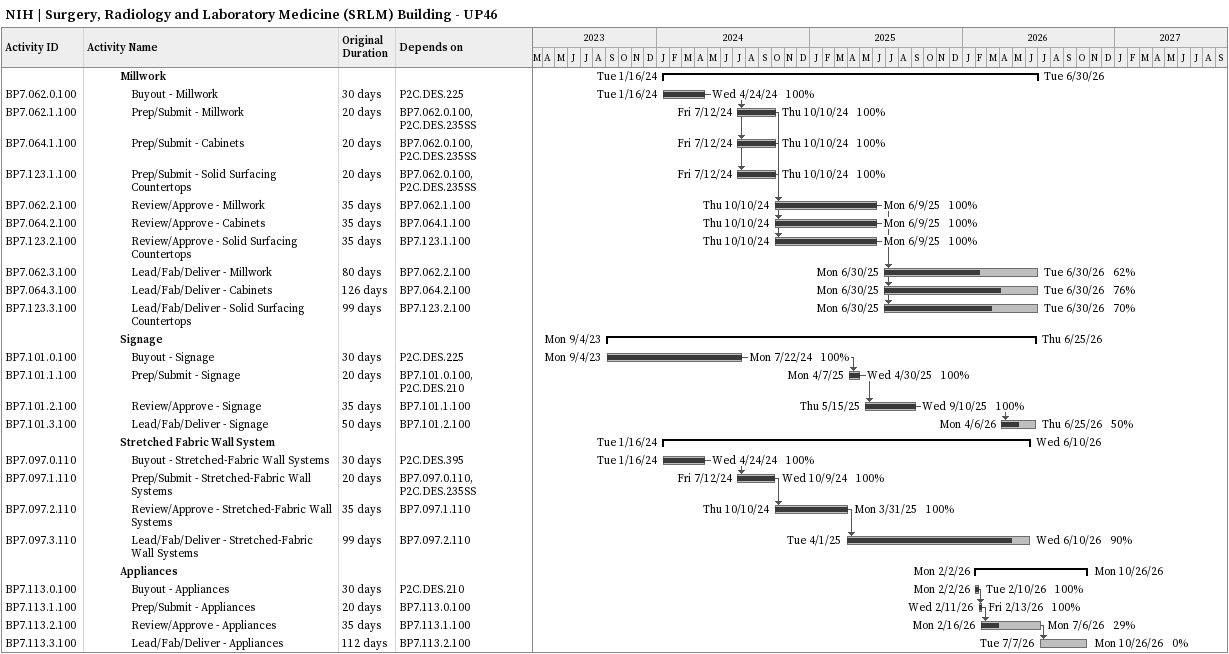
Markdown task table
NIH | Surgery, Radiology and Laboratory Medicine (SRLM) Building - UP46

| ID | Level | Task | Original duration | Start | Finish | Predecessors | % complete |
|---|---|---|---|---|---|---|---|
|  | 4 | **Millwork** |  | 2024-01-16 | 2026-06-30 |  |  |
| BP7.062.0.100 | 5 | Buyout - Millwork | 30d | 2024-01-16 | 2024-04-24 | P2C.DES.225 | 100 |
| BP7.062.1.100 | 5 | Prep/Submit - Millwork | 20d | 2024-07-12 | 2024-10-10 | BP7.062.0.100, P2C.DES.235SS | 100 |
| BP7.064.1.100 | 5 | Prep/Submit - Cabinets | 20d | 2024-07-12 | 2024-10-10 | BP7.062.0.100, P2C.DES.235SS | 100 |
| BP7.123.1.100 | 5 | Prep/Submit - Solid Surfacing Countertops | 20d | 2024-07-12 | 2024-10-10 | BP7.062.0.100, P2C.DES.235SS | 100 |
| BP7.062.2.100 | 5 | Review/Approve - Millwork | 35d | 2024-10-10 | 2025-06-09 | BP7.062.1.100 | 100 |
| BP7.064.2.100 | 5 | Review/Approve - Cabinets | 35d | 2024-10-10 | 2025-06-09 | BP7.064.1.100 | 100 |
| BP7.123.2.100 | 5 | Review/Approve - Solid Surfacing Countertops | 35d | 2024-10-10 | 2025-06-09 | BP7.123.1.100 | 100 |
| BP7.062.3.100 | 5 | Lead/Fab/Deliver - Millwork | 80d | 2025-06-30 | 2026-06-30 | BP7.062.2.100 | 62 |
| BP7.064.3.100 | 5 | Lead/Fab/Deliver - Cabinets | 126d | 2025-06-30 | 2026-06-30 | BP7.064.2.100 | 76 |
| BP7.123.3.100 | 5 | Lead/Fab/Deliver - Solid Surfacing Countertops | 99d | 2025-06-30 | 2026-06-30 | BP7.123.2.100 | 70 |
|  | 4 | **Signage** |  | 2023-09-04 | 2026-06-25 |  |  |
| BP7.101.0.100 | 5 | Buyout - Signage | 30d | 2023-09-04 | 2024-07-22 | P2C.DES.225 | 100 |
| BP7.101.1.100 | 5 | Prep/Submit - Signage | 20d | 2025-04-07 | 2025-04-30 | BP7.101.0.100, P2C.DES.210 | 100 |
| BP7.101.2.100 | 5 | Review/Approve - Signage | 35d | 2025-05-15 | 2025-09-10 | BP7.101.1.100 | 100 |
| BP7.101.3.100 | 5 | Lead/Fab/Deliver - Signage | 50d | 2026-04-06 | 2026-06-25 | BP7.101.2.100 | 50 |
|  | 4 | **Stretched Fabric Wall System** |  | 2024-01-16 | 2026-06-10 |  |  |
| BP7.097.0.110 | 5 | Buyout - Stretched-Fabric Wall Systems | 30d | 2024-01-16 | 2024-04-24 | P2C.DES.395 | 100 |
| BP7.097.1.110 | 5 | Prep/Submit - Stretched-Fabric Wall Systems | 20d | 2024-07-12 | 2024-10-09 | BP7.097.0.110, P2C.DES.235SS | 100 |
| BP7.097.2.110 | 5 | Review/Approve - Stretched-Fabric Wall Systems | 35d | 2024-10-10 | 2025-03-31 | BP7.097.1.110 | 100 |
| BP7.097.3.110 | 5 | Lead/Fab/Deliver - Stretched-Fabric Wall Systems | 99d | 2025-04-01 | 2026-06-10 | BP7.097.2.110 | 90 |
|  | 4 | **Appliances** |  | 2026-02-02 | 2026-10-26 |  |  |
| BP7.113.0.100 | 5 | Buyout - Appliances | 30d | 2026-02-02 | 2026-02-10 | P2C.DES.210 | 100 |
| BP7.113.1.100 | 5 | Prep/Submit - Appliances | 20d | 2026-02-11 | 2026-02-13 | BP7.113.0.100 | 100 |
| BP7.113.2.100 | 5 | Review/Approve - Appliances | 35d | 2026-02-16 | 2026-07-06 | BP7.113.1.100 | 29 |
| BP7.113.3.100 | 5 | Lead/Fab/Deliver - Appliances | 112d | 2026-07-07 | 2026-10-26 | BP7.113.2.100 | 0 |
